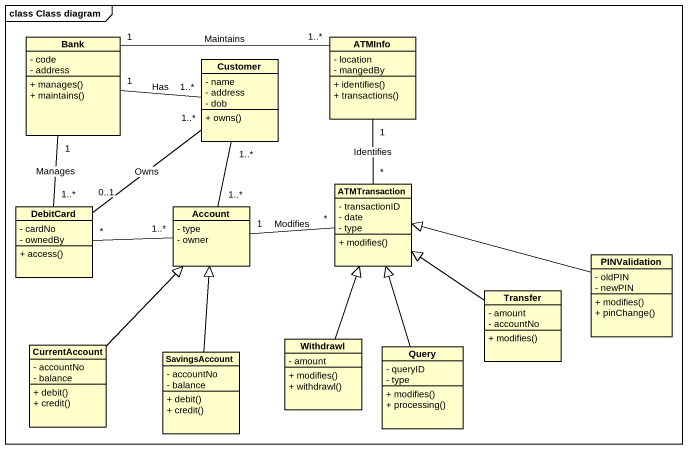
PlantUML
@startuml
mainframe class Class diagram
hide circle
hide empty members
skinparam classAttributeIconSize 0
class Bank {
  - code
  - address
  + manages()
  + maintains()
}
class Customer {
  - name
  - address
  - dob
  + owns()
}
class ATMInfo {
  - location
  - mangedBy
  + identifies()
  + transactions()
}
class DebitCard {
  - cardNo
  - ownedBy
  + access()
}
class Account {
  - type
  - owner
}
class ATMTransaction {
  - transactionID
  - date
  - type
  + modifies()
}
class PINValidation {
  - oldPIN
  - newPIN
  + modifies()
  + pinChange()
}
class Transfer {
  - amount
  - accountNo
  + modifies()
}
class CurrentAccount {
  - accountNo
  - balance
  + debit()
  + credit()
}
class SavingsAccount {
  - accountNo
  - balance
  + debit()
  + credit()
}
class Withdrawl {
  - amount
  + modifies()
  + withdrawl()
}
class Query {
  - queryID
  - type
  + modifies()
  + processing()
}
Bank "1" -right- "1..*" Customer : Has
Bank "1" -right- "1..*" ATMInfo : Maintains
Bank "1" -- "1..*" DebitCard : Manages
Customer "1..*" -- "1..*" Account
ATMInfo "1" -- "*" ATMTransaction : Identifies
DebitCard "0..1" -up- "1..*" Customer : Owns
DebitCard "*" -right- "1..*" Account
Account "1" -right- "*" ATMTransaction : Modifies
PINValidation -left-|> ATMTransaction
Transfer -up-|> ATMTransaction
CurrentAccount -up-|> Account
SavingsAccount -up-|> Account
Withdrawl -up-|> ATMTransaction
Query -up-|> ATMTransaction
@enduml
